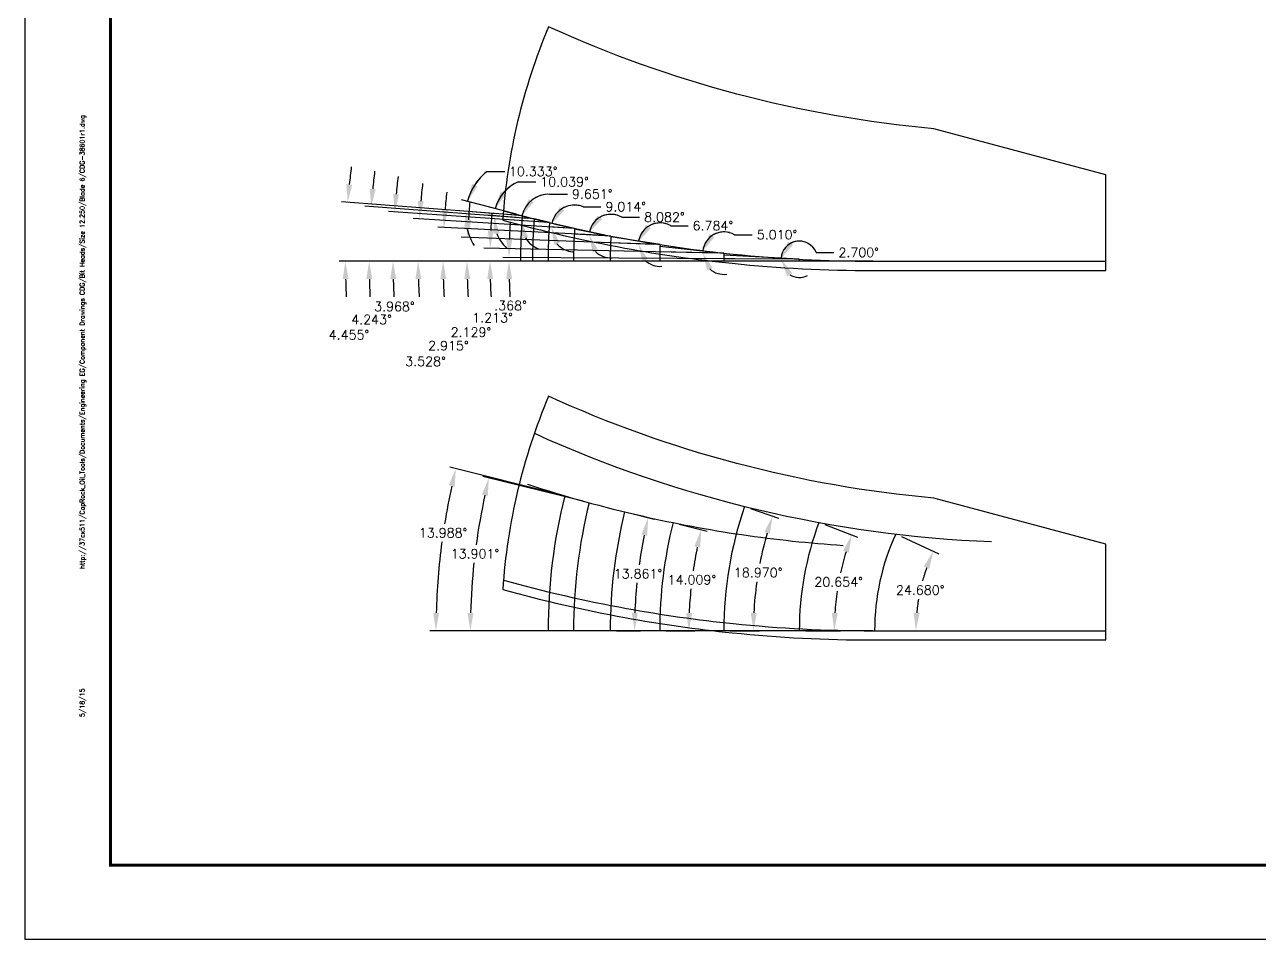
# Model space of a CAD drawing. Header units: inches. Extents: x -34 to 55.4, y 0 to 22.
# Drawn here: x -34 to -21.49, y 0 to 9.26 of the extents above; entities that cross this region are included whole.
import ezdxf
from ezdxf.enums import TextEntityAlignment as Align

# ---------------------------------------------------------------- set-up
doc = ezdxf.new("R2010")
doc.units = ezdxf.units.IN
doc.header["$MEASUREMENT"] = 0
doc.header["$PDMODE"] = 35
doc.layers.get('Defpoints').update_dxf_attribs({"color": 10})
for name, color, linetype in [('Dims', 4, 'Continuous'), ('TEXT', 3, 'Continuous'), ('Title Block', 7, 'Continuous')]:
    doc.layers.add(name, color=color, linetype=linetype)
doc.styles.add('RomanD', font='romand.shx', dxfattribs={"width": 0.9})
doc.styles.add('RomanS', font='romans')
doc.dimstyles.new('Copy of Standard', dxfattribs={"dimtxt": 0.094, "dimasz": 0.18, "dimexe": 0.0625, "dimexo": 0.0625, "dimgap": 0.045, "dimtad": 0, "dimtih": 1, "dimtoh": 1, "dimdec": 4, "dimzin": 4, "dimdsep": 46, "dimtxsty": 'RomanS', "dimcen": 0.09, "dimadec": 3, "dimazin": 1, "dimtfac": 1, "dimtdec": 4, "dimtofl": 0, "dimtmove": 0, "dimatfit": 1, "dimfxl": 1, "dimtolj": 1, "dimtzin": 0, "dimarcsym": 0})

# ---------------------------------------------------------------- blocks, each defined once
blk = doc.blocks.new('*D71')
at = {"layer": 'Defpoints', "color": 0, "transparency": 16777216}
for p in [(-26.918, 6.926), (-26.918, 6.89), (-26.338, 6.889), (-26.154, 6.885), (-26.154, 6.885)]:
    blk.add_point(p, dxfattribs=at)
at = {"layer": 'Dims', "color": 0, "lineweight": -2, "transparency": 16777216}
blk.add_line((-25.983, 6.954), (-25.803, 6.954), dxfattribs=at)
for start, end in [(21.969, 176.9322), (60.0656, 118.4989), (238.0658, 296.4991)]:
    blk.add_arc((-26.154, 6.885), 0.184, start, end, dxfattribs=at)
at = {"layer": 'Dims', "color": 0, "transparency": 16777216}
for points in [[(-26.217, 7.031), (-26.267, 7.063), (-26.338, 6.895)], [(-26.278, 6.714), (-26.225, 6.743), (-26.338, 6.886)]]:
    blk.add_solid(points, dxfattribs=at)
at = {"layer": 'Dims', "color": 0, "transparency": 16777216, "insert": (-25.552, 6.954), "char_height": 0.094, "attachment_point": 5, "style": 'RomanS'}
blk.add_mtext('\\A1;2.700°', dxfattribs=at)
blk = doc.blocks.new('*D72')
at = {"layer": 'Defpoints', "color": 0, "transparency": 16777216}
for p in [(-27.565, 7.018), (-27.566, 6.961), (-27.132, 6.958), (-26.917, 6.947), (-26.917, 6.947)]:
    blk.add_point(p, dxfattribs=at)
at = {"layer": 'Dims', "color": 0, "lineweight": -2, "transparency": 16777216}
blk.add_line((-26.81, 7.134), (-26.63, 7.134), dxfattribs=at)
for start, end in [(60.1576, 173.7766), (74.8352, 124.3059), (228.2576, 277.7283)]:
    blk.add_arc((-26.917, 6.947), 0.215, start, end, dxfattribs=at)
at = {"layer": 'Dims', "color": 0, "transparency": 16777216}
for points in [[(-27.013, 7.109), (-27.064, 7.14), (-27.131, 6.97)], [(-27.088, 6.775), (-27.033, 6.799), (-27.132, 6.952)]]:
    blk.add_solid(points, dxfattribs=at)
at = {"layer": 'Dims', "color": 0, "transparency": 16777216, "insert": (-26.379, 7.134), "char_height": 0.094, "attachment_point": 5, "style": 'RomanS'}
blk.add_mtext('\\A1;5.010°', dxfattribs=at)
blk = doc.blocks.new('*D73')
at = {"layer": 'Defpoints', "color": 0, "transparency": 16777216}
for p in [(-28.066, 7.052), (-28.063, 7.111), (-27.783, 7.05), (-27.564, 7.033), (-27.564, 7.033)]:
    blk.add_point(p, dxfattribs=at)
at = {"layer": 'Dims', "color": 0, "lineweight": -2, "transparency": 16777216}
blk.add_line((-27.458, 7.225), (-27.278, 7.225), dxfattribs=at)
for start, end in [(61.0792, 171.087), (74.3693, 122.7281), (226.2299, 274.5887)]:
    blk.add_arc((-27.564, 7.033), 0.22, start, end, dxfattribs=at)
at = {"layer": 'Dims', "color": 0, "transparency": 16777216}
for points in [[(-27.658, 7.201), (-27.708, 7.234), (-27.781, 7.067)], [(-27.744, 6.863), (-27.689, 6.886), (-27.784, 7.041)]]:
    blk.add_solid(points, dxfattribs=at)
at = {"layer": 'Dims', "color": 0, "transparency": 16777216, "insert": (-27.029, 7.225), "char_height": 0.094, "attachment_point": 5, "style": 'RomanS'}
blk.add_mtext('\\A1;6.784°', dxfattribs=at)
blk = doc.blocks.new('*D74')
at = {"layer": 'Defpoints', "color": 0, "transparency": 16777216}
for p in [(-28.433, 7.139), (-28.43, 7.192), (-28.282, 7.142), (-28.063, 7.12), (-28.063, 7.12)]:
    blk.add_point(p, dxfattribs=at)
at = {"layer": 'Dims', "color": 0, "lineweight": -2, "transparency": 16777216}
blk.add_line((-27.951, 7.311), (-27.771, 7.311), dxfattribs=at)
for start, end in [(59.555, 169.0029), (72.6383, 120.8206), (225.2675, 273.4498)]:
    blk.add_arc((-28.063, 7.12), 0.22, start, end, dxfattribs=at)
at = {"layer": 'Dims', "color": 0, "transparency": 16777216}
for points in [[(-28.151, 7.293), (-28.2, 7.327), (-28.279, 7.162)], [(-28.246, 6.953), (-28.19, 6.975), (-28.283, 7.132)]]:
    blk.add_solid(points, dxfattribs=at)
at = {"layer": 'Dims', "color": 0, "transparency": 16777216, "insert": (-27.52, 7.311), "char_height": 0.094, "attachment_point": 5, "style": 'RomanS'}
blk.add_mtext('\\A1;8.082°', dxfattribs=at)
blk = doc.blocks.new('*D75')
at = {"layer": 'Defpoints', "color": 0, "transparency": 16777216}
for p in [(-28.685, 7.254), (-28.687, 7.213), (-28.665, 7.224), (-28.43, 7.197), (-28.43, 7.197)]:
    blk.add_point(p, dxfattribs=at)
at = {"layer": 'Dims', "color": 0, "lineweight": -2, "transparency": 16777216}
blk.add_line((-28.343, 7.417), (-28.163, 7.417), dxfattribs=at)
for start, end in [(68.463, 167.4577), (78.0764, 122.767), (221.1624, 265.853)]:
    blk.add_arc((-28.43, 7.197), 0.237, start, end, dxfattribs=at)
at = {"layer": 'Dims', "color": 0, "transparency": 16777216}
for points in [[(-28.533, 7.379), (-28.582, 7.413), (-28.661, 7.248)], [(-28.636, 7.031), (-28.58, 7.051), (-28.666, 7.212)]]:
    blk.add_solid(points, dxfattribs=at)
at = {"layer": 'Dims', "color": 0, "transparency": 16777216, "insert": (-27.912, 7.417), "char_height": 0.094, "attachment_point": 5, "style": 'RomanS'}
blk.add_mtext('\\A1;9.014°', dxfattribs=at)
blk = doc.blocks.new('*D76')
at = {"layer": 'Defpoints', "color": 0, "transparency": 16777216}
for p in [(-28.971, 7.292), (-28.842, 7.267), (-28.84, 7.294), (-28.684, 7.256), (-28.684, 7.256)]:
    blk.add_point(p, dxfattribs=at)
at = {"layer": 'Dims', "color": 0, "lineweight": -2, "transparency": 16777216}
for p, q in [((-28.681, 7.545), (-28.501, 7.545)), ((-28.905, 7.271), (-29.035, 7.28)), ((-28.901, 7.309), (-29.026, 7.339))]:
    blk.add_line(p, q, dxfattribs=at)
for start, end in [(89.4172, 166.3804), (93.8707, 130.1255), (212.2866, 248.5415)]:
    blk.add_arc((-28.684, 7.256), 0.289, start, end, dxfattribs=at)
at = {"layer": 'Dims', "color": 0, "transparency": 16777216}
for points in [[(-28.845, 7.462), (-28.896, 7.493), (-28.966, 7.324)], [(-28.958, 7.094), (-28.9, 7.109), (-28.973, 7.276)]]:
    blk.add_solid(points, dxfattribs=at)
at = {"layer": 'Dims', "color": 0, "transparency": 16777216, "insert": (-28.251, 7.545), "char_height": 0.094, "attachment_point": 5, "style": 'RomanS'}
blk.add_mtext('\\A1;9.651°', dxfattribs=at)
blk = doc.blocks.new('*D77')
at = {"layer": 'Defpoints', "color": 0, "transparency": 16777216}
for p in [(-29.244, 7.349), (-28.961, 7.304), (-28.959, 7.325), (-28.84, 7.295), (-28.84, 7.295)]:
    blk.add_point(p, dxfattribs=at)
at = {"layer": 'Dims', "color": 0, "lineweight": -2, "transparency": 16777216}
for p, q in [((-29.001, 7.669), (-28.821, 7.669)), ((-29.02, 7.341), (-29.296, 7.411)), ((-29.023, 7.308), (-29.309, 7.33))]:
    blk.add_line(p, q, dxfattribs=at)
for start, end in [(113.2546, 165.7184), (114.6467, 140.1825), (201.293, 226.8288)]:
    blk.add_arc((-28.84, 7.295), 0.407, start, end, dxfattribs=at)
at = {"layer": 'Dims', "color": 0, "transparency": 16777216}
for points in [[(-29.126, 7.542), (-29.18, 7.569), (-29.235, 7.395)], [(-29.249, 7.143), (-29.19, 7.151), (-29.246, 7.325)]]:
    blk.add_solid(points, dxfattribs=at)
at = {"layer": 'Dims', "color": 0, "transparency": 16777216, "insert": (-28.532, 7.669), "char_height": 0.094, "attachment_point": 5, "style": 'RomanS'}
blk.add_mtext('\\A1;10.039°', dxfattribs=at)
blk = doc.blocks.new('*D78')
at = {"layer": 'Defpoints', "color": 0, "transparency": 16777216}
for p in [(-29.528, 7.405), (-29.154, 7.341), (-29.151, 7.376), (-28.959, 7.326), (-28.959, 7.326)]:
    blk.add_point(p, dxfattribs=at)
at = {"layer": 'Dims', "color": 0, "lineweight": -2, "transparency": 16777216}
for p, q in [((-29.318, 7.774), (-29.138, 7.774)), ((-29.211, 7.392), (-29.574, 7.488)), ((-29.216, 7.346), (-29.594, 7.375))]:
    blk.add_line(p, q, dxfattribs=at)
for start, end in [(128.6382, 165.2117), (129.1068, 147.1592), (193.5972, 211.6497)]:
    blk.add_arc((-28.959, 7.326), 0.574, start, end, dxfattribs=at)
at = {"layer": 'Dims', "color": 0, "transparency": 16777216}
for points in [[(-29.414, 7.625), (-29.469, 7.649), (-29.514, 7.472)], [(-29.547, 7.188), (-29.487, 7.193), (-29.531, 7.37)]]:
    blk.add_solid(points, dxfattribs=at)
at = {"layer": 'Dims', "color": 0, "transparency": 16777216, "insert": (-28.849, 7.774), "char_height": 0.094, "attachment_point": 5, "style": 'RomanS'}
blk.add_mtext('\\A1;10.333°', dxfattribs=at)
blk = doc.blocks.new('*D79')
at = {"layer": 'Defpoints', "color": 0, "transparency": 16777216}
for p in [(-30.741, 7.264), (-28.959, 7.326), (-28.977, 6.865), (-23.047, 6.865)]:
    blk.add_point(p, dxfattribs=at)
at = {"layer": 'Dims', "color": 0, "lineweight": -2, "transparency": 16777216}
for p, q in [((-29.022, 7.331), (-30.791, 7.468)), ((-29.04, 6.865), (-30.814, 6.865))]:
    blk.add_line(p, q, dxfattribs=at)
for start, end in [(172.8674, 174.2061), (181.3387, 182.6774)]:
    blk.add_arc((-23.047, 6.865), 7.704, start, end, dxfattribs=at)
at = {"layer": 'Dims', "color": 0, "transparency": 16777216}
for points in [[(-30.682, 7.64), (-30.742, 7.646), (-30.728, 7.464)], [(-30.779, 6.685), (-30.719, 6.685), (-30.752, 6.865)]]:
    blk.add_solid(points, dxfattribs=at)
at = {"layer": 'Dims', "color": 0, "transparency": 16777216, "insert": (-30.715, 6.12), "char_height": 0.094, "attachment_point": 5, "style": 'RomanS'}
blk.add_mtext('\\A1;4.455°', dxfattribs=at)
blk = doc.blocks.new('*D80')
at = {"layer": 'Defpoints', "color": 0, "transparency": 16777216}
for p in [(-28.84, 7.295), (-30.502, 7.233), (-28.856, 6.865), (-23.047, 6.865)]:
    blk.add_point(p, dxfattribs=at)
at = {"layer": 'Dims', "color": 0, "lineweight": -2, "transparency": 16777216}
for p, q in [((-28.903, 7.299), (-30.553, 7.422)), ((-28.919, 6.865), (-30.573, 6.865))]:
    blk.add_line(p, q, dxfattribs=at)
for start, end in [(172.9934, 174.3752), (181.3819, 182.7637)]:
    blk.add_arc((-23.047, 6.865), 7.464, start, end, dxfattribs=at)
at = {"layer": 'Dims', "color": 0, "transparency": 16777216}
for points in [[(-30.445, 7.594), (-30.505, 7.599), (-30.49, 7.417)], [(-30.539, 6.685), (-30.479, 6.685), (-30.511, 6.865)]]:
    blk.add_solid(points, dxfattribs=at)
at = {"layer": 'Dims', "color": 0, "transparency": 16777216, "insert": (-30.487, 6.275), "char_height": 0.094, "attachment_point": 5, "style": 'RomanS'}
blk.add_mtext('\\A1;4.243°', dxfattribs=at)
blk = doc.blocks.new('*D81')
at = {"layer": 'Defpoints', "color": 0, "transparency": 16777216}
for p in [(-28.684, 7.256), (-30.262, 7.198), (-28.698, 6.865), (-23.047, 6.865)]:
    blk.add_point(p, dxfattribs=at)
at = {"layer": 'Dims', "color": 0, "lineweight": -2, "transparency": 16777216}
for p, q in [((-28.747, 7.26), (-30.314, 7.369)), ((-28.76, 6.865), (-30.332, 6.865))]:
    blk.add_line(p, q, dxfattribs=at)
for start, end in [(173.1757, 174.6038), (181.428, 182.8561)]:
    blk.add_arc((-23.047, 6.865), 7.222, start, end, dxfattribs=at)
at = {"layer": 'Dims', "color": 0, "transparency": 16777216}
for points in [[(-30.208, 7.542), (-30.267, 7.547), (-30.252, 7.365)], [(-30.297, 6.685), (-30.237, 6.685), (-30.269, 6.865)]]:
    blk.add_solid(points, dxfattribs=at)
at = {"layer": 'Dims', "color": 0, "transparency": 16777216, "insert": (-30.255, 6.407), "char_height": 0.094, "attachment_point": 5, "style": 'RomanS'}
blk.add_mtext('\\A1;3.968°', dxfattribs=at)
blk = doc.blocks.new('*D82')
at = {"layer": 'Defpoints', "color": 0, "transparency": 16777216}
for p in [(-30.009, 7.151), (-28.43, 7.197), (-28.44, 6.865), (-23.047, 6.865)]:
    blk.add_point(p, dxfattribs=at)
at = {"layer": 'Dims', "color": 0, "lineweight": -2, "transparency": 16777216}
for p, q in [((-28.492, 7.201), (-30.064, 7.298)), ((-28.502, 6.865), (-30.077, 6.865))]:
    blk.add_line(p, q, dxfattribs=at)
for start, end in [(173.5112, 174.9915), (181.4803, 182.9606)]:
    blk.add_arc((-23.047, 6.865), 6.967, start, end, dxfattribs=at)
at = {"layer": 'Dims', "color": 0, "transparency": 16777216}
for points in [[(-29.958, 7.471), (-30.018, 7.476), (-30.001, 7.294)], [(-30.042, 6.685), (-29.982, 6.685), (-30.015, 6.865)]]:
    blk.add_solid(points, dxfattribs=at)
at = {"layer": 'Dims', "color": 0, "transparency": 16777216, "insert": (-29.94, 5.851), "char_height": 0.094, "attachment_point": 5, "style": 'RomanS'}
blk.add_mtext('\\A1;3.528°', dxfattribs=at)
blk = doc.blocks.new('*D83')
at = {"layer": 'Defpoints', "color": 0, "transparency": 16777216}
for p in [(-29.759, 7.093), (-28.063, 7.12), (-28.069, 6.865), (-23.047, 6.865)]:
    blk.add_point(p, dxfattribs=at)
at = {"layer": 'Dims', "color": 0, "lineweight": -2, "transparency": 16777216}
for p, q in [((-28.125, 7.124), (-29.816, 7.21)), ((-28.132, 6.865), (-29.825, 6.865))]:
    blk.add_line(p, q, dxfattribs=at)
for start, end in [(174.0134, 175.5493), (181.5359, 183.0718)]:
    blk.add_arc((-23.047, 6.865), 6.715, start, end, dxfattribs=at)
at = {"layer": 'Dims', "color": 0, "transparency": 16777216}
for points in [[(-29.712, 7.384), (-29.772, 7.388), (-29.754, 7.207)], [(-29.79, 6.685), (-29.73, 6.685), (-29.762, 6.865)]]:
    blk.add_solid(points, dxfattribs=at)
at = {"layer": 'Dims', "color": 0, "transparency": 16777216, "insert": (-29.708, 6.01), "char_height": 0.094, "attachment_point": 5, "style": 'RomanS'}
blk.add_mtext('\\A1;2.915°', dxfattribs=at)
blk = doc.blocks.new('*D84')
at = {"layer": 'Defpoints', "color": 0, "transparency": 16777216}
for p in [(-29.518, 7.025), (-27.564, 7.033), (-27.567, 6.865), (-23.047, 6.865)]:
    blk.add_point(p, dxfattribs=at)
at = {"layer": 'Dims', "color": 0, "lineweight": -2, "transparency": 16777216}
for p, q in [((-27.627, 7.035), (-29.578, 7.108)), ((-27.63, 6.865), (-29.582, 6.865))]:
    blk.add_line(p, q, dxfattribs=at)
for start, end in [(174.6841, 176.2775), (181.5935, 183.1869)]:
    blk.add_arc((-23.047, 6.865), 6.472, start, end, dxfattribs=at)
at = {"layer": 'Dims', "color": 0, "transparency": 16777216}
for points in [[(-29.476, 7.284), (-29.536, 7.287), (-29.515, 7.106)], [(-29.547, 6.685), (-29.487, 6.686), (-29.52, 6.865)]]:
    blk.add_solid(points, dxfattribs=at)
at = {"layer": 'Dims', "color": 0, "transparency": 16777216, "insert": (-29.48, 6.147), "char_height": 0.094, "attachment_point": 5, "style": 'RomanS'}
blk.add_mtext('\\A1;2.129°', dxfattribs=at)
blk = doc.blocks.new('*D85')
at = {"layer": 'Defpoints', "color": 0, "transparency": 16777216}
for p in [(-29.287, 6.953), (-26.917, 6.947), (-26.918, 6.865), (-23.047, 6.865)]:
    blk.add_point(p, dxfattribs=at)
at = {"layer": 'Dims', "color": 0, "lineweight": -2, "transparency": 16777216}
for p, q in [((-26.98, 6.948), (-29.348, 6.999)), ((-26.981, 6.865), (-29.35, 6.865))]:
    blk.add_line(p, q, dxfattribs=at)
for start, end in [(175.4812, 177.134), (181.6528, 183.3057)]:
    blk.add_arc((-23.047, 6.865), 6.24, start, end, dxfattribs=at)
at = {"layer": 'Dims', "color": 0, "transparency": 16777216}
for points in [[(-29.249, 7.176), (-29.309, 7.178), (-29.286, 6.997)], [(-29.315, 6.685), (-29.255, 6.686), (-29.287, 6.865)]]:
    blk.add_solid(points, dxfattribs=at)
at = {"layer": 'Dims', "color": 0, "transparency": 16777216, "insert": (-29.261, 6.293), "char_height": 0.094, "attachment_point": 5, "style": 'RomanS'}
blk.add_mtext('\\A1;1.213°', dxfattribs=at)
blk = doc.blocks.new('*D86')
at = {"layer": 'Defpoints', "color": 0, "transparency": 16777216}
for p in [(-29.095, 6.891), (-26.154, 6.885), (-26.154, 6.865), (-23.047, 6.865)]:
    blk.add_point(p, dxfattribs=at)
at = {"layer": 'Dims', "color": 0, "lineweight": -2, "transparency": 16777216}
for p, q in [((-26.217, 6.885), (-29.158, 6.904)), ((-26.217, 6.865), (-29.158, 6.865))]:
    blk.add_line(p, q, dxfattribs=at)
for start, end in [(176.2219, 177.9272), (181.7053, 183.4106)]:
    blk.add_arc((-23.047, 6.865), 6.048, start, end, dxfattribs=at)
at = {"layer": 'Dims', "color": 0, "transparency": 16777216}
for points in [[(-29.061, 7.083), (-29.121, 7.084), (-29.095, 6.904)], [(-29.123, 6.685), (-29.063, 6.686), (-29.095, 6.865)]]:
    blk.add_solid(points, dxfattribs=at)
at = {"layer": 'Dims', "color": 0, "transparency": 16777216, "insert": (-29.079, 6.416), "char_height": 0.094, "attachment_point": 5, "style": 'RomanS'}
blk.add_mtext('\\A1;.368°', dxfattribs=at)
blk = doc.blocks.new('*D87')
at = {"layer": 'Defpoints', "color": 0, "transparency": 16777216}
for p in [(-25.954, 4.22), (-25.721, 3.78), (-26.154, 3.124), (-23.047, 3.124)]:
    blk.add_point(p, dxfattribs=at)
at = {"layer": 'Dims', "color": 0, "lineweight": -2, "transparency": 16777216}
for p, q in [((-25.896, 4.198), (-25.564, 4.073)), ((-26.092, 3.124), (-25.737, 3.124))]:
    blk.add_line(p, q, dxfattribs=at)
for start, end in [(163.0937, 167.72), (171.614, 176.2524)]:
    blk.add_arc((-23.047, 3.124), 2.752, start, end, dxfattribs=at)
at = {"layer": 'Dims', "color": 0, "transparency": 16777216}
for points in [[(-25.709, 3.935), (-25.652, 3.915), (-25.623, 4.095)], [(-25.764, 3.303), (-25.824, 3.305), (-25.8, 3.124)]]:
    blk.add_solid(points, dxfattribs=at)
at = {"layer": 'Dims', "color": 0, "transparency": 16777216, "insert": (-25.755, 3.618), "char_height": 0.094, "attachment_point": 5, "style": 'RomanS'}
blk.add_mtext('\\A1;20.654°', dxfattribs=at)
blk = doc.blocks.new('*D88')
at = {"layer": 'Defpoints', "color": 0, "transparency": 16777216}
for p in [(-26.708, 4.383), (-26.533, 3.906), (-26.918, 3.124), (-23.047, 3.124)]:
    blk.add_point(p, dxfattribs=at)
at = {"layer": 'Dims', "color": 0, "lineweight": -2, "transparency": 16777216}
for p, q in [((-26.649, 4.362), (-26.366, 4.265)), ((-26.856, 3.124), (-26.557, 3.124))]:
    blk.add_line(p, q, dxfattribs=at)
for start, end in [(163.9178, 169.0155), (172.0082, 177.1124)]:
    blk.add_arc((-23.047, 3.124), 3.572, start, end, dxfattribs=at)
at = {"layer": 'Dims', "color": 0, "transparency": 16777216}
for points in [[(-26.508, 4.123), (-26.451, 4.105), (-26.425, 4.286)], [(-26.585, 3.304), (-26.645, 3.305), (-26.619, 3.124)]]:
    blk.add_solid(points, dxfattribs=at)
at = {"layer": 'Dims', "color": 0, "transparency": 16777216, "insert": (-26.57, 3.713), "char_height": 0.094, "attachment_point": 5, "style": 'RomanS'}
blk.add_mtext('\\A1;18.970°', dxfattribs=at)
blk = doc.blocks.new('*D89')
at = {"layer": 'Defpoints', "color": 0, "transparency": 16777216}
for p in [(-27.433, 4.219), (-27.217, 3.81), (-27.567, 3.124), (-23.047, 3.124)]:
    blk.add_point(p, dxfattribs=at)
at = {"layer": 'Dims', "color": 0, "lineweight": -2, "transparency": 16777216}
for p, q in [((-27.372, 4.204), (-27.087, 4.132)), ((-27.505, 3.124), (-27.211, 3.124))]:
    blk.add_line(p, q, dxfattribs=at)
for start, end in [(168.4317, 171.7369), (174.2507, 177.5593)]:
    blk.add_arc((-23.047, 3.124), 4.226, start, end, dxfattribs=at)
at = {"layer": 'Dims', "color": 0, "transparency": 16777216}
for points in [[(-27.217, 3.978), (-27.158, 3.965), (-27.147, 4.147)], [(-27.239, 3.304), (-27.299, 3.305), (-27.273, 3.124)]]:
    blk.add_solid(points, dxfattribs=at)
at = {"layer": 'Dims', "color": 0, "transparency": 16777216, "insert": (-27.242, 3.64), "char_height": 0.094, "attachment_point": 5, "style": 'RomanS'}
blk.add_mtext('\\A1;14.009°', dxfattribs=at)
blk = doc.blocks.new('*D90')
at = {"layer": 'Defpoints', "color": 0, "transparency": 16777216}
for p in [(-27.923, 4.327), (-27.761, 3.891), (-28.069, 3.124), (-23.047, 3.124)]:
    blk.add_point(p, dxfattribs=at)
at = {"layer": 'Dims', "color": 0, "lineweight": -2, "transparency": 16777216}
for p, q in [((-27.862, 4.313), (-27.624, 4.254)), ((-28.007, 3.124), (-27.761, 3.124))]:
    blk.add_line(p, q, dxfattribs=at)
for start, end in [(168.2983, 171.9562), (174.18, 177.8405)]:
    blk.add_arc((-23.047, 3.124), 4.776, start, end, dxfattribs=at)
at = {"layer": 'Dims', "color": 0, "transparency": 16777216}
for points in [[(-27.753, 4.1), (-27.695, 4.086), (-27.684, 4.269)], [(-27.79, 3.304), (-27.85, 3.305), (-27.823, 3.124)]]:
    blk.add_solid(points, dxfattribs=at)
at = {"layer": 'Dims', "color": 0, "transparency": 16777216, "insert": (-27.788, 3.701), "char_height": 0.094, "attachment_point": 5, "style": 'RomanS'}
blk.add_mtext('\\A1;13.861°', dxfattribs=at)
blk = doc.blocks.new('*D91')
at = {"layer": 'Defpoints', "color": 0, "transparency": 16777216}
for p in [(-28.282, 4.42), (-29.402, 4.161), (-28.44, 3.124), (-23.047, 3.124)]:
    blk.add_point(p, dxfattribs=at)
at = {"layer": 'Dims', "color": 0, "lineweight": -2, "transparency": 16777216}
for p, q in [((-28.343, 4.435), (-29.358, 4.686)), ((-28.502, 3.124), (-29.549, 3.124))]:
    blk.add_line(p, q, dxfattribs=at)
for start, end in [(167.7008, 172.2241), (173.8735, 178.3983)]:
    blk.add_arc((-23.047, 3.124), 6.439, start, end, dxfattribs=at)
at = {"layer": 'Dims', "color": 0, "transparency": 16777216}
for points in [[(-29.368, 4.503), (-29.309, 4.489), (-29.298, 4.671)], [(-29.454, 3.304), (-29.514, 3.305), (-29.486, 3.124)]]:
    blk.add_solid(points, dxfattribs=at)
at = {"layer": 'Dims', "color": 0, "transparency": 16777216, "insert": (-29.439, 3.904), "char_height": 0.094, "attachment_point": 5, "style": 'RomanS'}
blk.add_mtext('\\A1;13.901°', dxfattribs=at)
blk = doc.blocks.new('*D92')
at = {"layer": 'Defpoints', "color": 0, "transparency": 16777216}
for p in [(-28.53, 4.49), (-29.812, 3.676), (-28.698, 3.124), (-23.047, 3.124)]:
    blk.add_point(p, dxfattribs=at)
at = {"layer": 'Dims', "color": 0, "lineweight": -2, "transparency": 16777216}
for p, q in [((-28.591, 4.505), (-29.694, 4.78)), ((-28.76, 3.124), (-29.897, 3.124))]:
    blk.add_line(p, q, dxfattribs=at)
for start, end in [(167.5312, 170.8202), (172.3903, 178.4805)]:
    blk.add_arc((-23.047, 3.124), 6.787, start, end, dxfattribs=at)
at = {"layer": 'Dims', "color": 0, "transparency": 16777216}
for points in [[(-29.704, 4.597), (-29.645, 4.583), (-29.633, 4.765)], [(-29.802, 3.304), (-29.862, 3.305), (-29.835, 3.124)]]:
    blk.add_solid(points, dxfattribs=at)
at = {"layer": 'Dims', "color": 0, "transparency": 16777216, "insert": (-29.762, 4.115), "char_height": 0.094, "attachment_point": 5, "style": 'RomanS'}
blk.add_mtext('\\A1;13.988°', dxfattribs=at)
blk = doc.blocks.new('*D317')
at = {"layer": 'Defpoints', "color": 0, "transparency": 16777216}
for p in [(-25.177, 4.103), (-24.895, 3.67), (-25.391, 3.124), (-23.047, 3.124)]:
    blk.add_point(p, dxfattribs=at)
at = {"layer": 'Dims', "color": 0, "lineweight": -2, "transparency": 16777216}
for p, q in [((-25.12, 4.077), (-24.741, 3.903)), ((-25.329, 3.124), (-24.911, 3.124))]:
    blk.add_line(p, q, dxfattribs=at)
for start, end in [(160.6761, 164.8423), (170.4476, 174.6437)]:
    blk.add_arc((-23.047, 3.124), 1.926, start, end, dxfattribs=at)
at = {"layer": 'Dims', "color": 0, "transparency": 16777216}
for points in [[(-24.893, 3.773), (-24.837, 3.751), (-24.797, 3.929)], [(-24.935, 3.303), (-24.995, 3.306), (-24.973, 3.124)]]:
    blk.add_solid(points, dxfattribs=at)
at = {"layer": 'Dims', "color": 0, "transparency": 16777216, "insert": (-24.929, 3.536), "char_height": 0.094, "attachment_point": 5, "style": 'RomanS'}
blk.add_mtext('\\A1;24.680°', dxfattribs=at)
blk = doc.blocks.new('COT_Dblock')
at = {"layer": 'Defpoints'}
blk.add_point((0.188, 0.188), dxfattribs=at)
at = {"layer": 'Title Block', "color": 8}
blk.add_lwpolyline([(0, 0), (34, 0), (34, 22), (0, 22)], close=True, dxfattribs=at)
at = {"layer": 'Title Block', "const_width": 0.03}
blk.add_lwpolyline([(33.13, 21.25), (0.87, 21.25), (0.87, 0.75), (33.13, 0.75)], close=True, dxfattribs=at)
at = {"layer": 'Title Block', "color": 1, "style": 'RomanS', "flags": 8}
for tag, p in [('FNAME', (0.62, 3.75)), ('REVDATE', (0.62, 2.25)), ('USER', (0.62, 0.75))]:
    blk.add_attdef(tag, text='', height=0.047, rotation=90, dxfattribs=at).set_placement(p, align=Align.BOTTOM_LEFT)
at = {"layer": 'Title Block', "color": 3, "style": 'RomanS', "flags": 8}
blk.add_attdef('DRAWN', text='', height=0.11, dxfattribs=at).set_placement((28.7, 1.984), align=Align.MIDDLE_CENTER)
for tag, p in [('DDATE', (28.356, 1.672)), ('CHECK', (28.356, 1.406)), ('MATRL', (28.356, 1.149)), ('PDATE', (28.356, 0.883)), ('SCALE', (29.896, 0.855)), ('SHEET', (32.005, 0.855))]:
    blk.add_attdef(tag, text='', height=0.094, dxfattribs=at).set_placement(p, align=Align.MIDDLE_LEFT)
at = {"layer": 'Title Block', "color": 3, "style": 'RomanD', "width": 0.9, "flags": 8}
for tag, height, p in [('TITL1', 0.125, (31.337, 1.684)), ('TITL2', 0.094, (31.337, 1.514)), ('TITL3', 0.094, (31.337, 1.374))]:
    blk.add_attdef(tag, text='', height=height, dxfattribs=at).set_placement(p, align=Align.MIDDLE_CENTER)
at = {"layer": 'Title Block', "color": 3, "style": 'RomanS', "flags": 8}
for tag, p in [('FSCM#', (30.337, 1.121)), ('DWG#', (31.81, 1.121)), ('REV#', (32.97, 1.121))]:
    blk.add_attdef(tag, text='', height=0.094, dxfattribs=at).set_placement(p, align=Align.TOP_CENTER)

msp = doc.modelspace()

# ---------------------------------------------------------------- linework, layer by layer
for p, q in [((-25.40979, 6.86508), (-29.17229, 6.86508)), ((-25.40979, 3.12442), (-29.40485, 3.12442))]:
    msp.add_line(p, q)
at = {"color": 7, "linetype": 'Continuous'}
for points in [[(-29.15806, 7.28242, 0.02267272), (-27.92122, 6.99843, 0.01963887), (-26.83279, 6.84383, 0.02546021), (-25.40979, 6.77133), (-23.04729, 6.77133), (-23.04729, 7.74008), (-24.79052, 8.20717, -0.08470989), (-28.69352, 9.23904, -0.08470989)], [(-29.15806, 3.54177, 0.02267272), (-27.92122, 3.25777, 0.01963887), (-26.83279, 3.10318, 0.02546021), (-25.40979, 3.03067), (-23.04729, 3.03067), (-23.04729, 3.99942), (-24.79052, 4.46652, -0.08470989), (-28.69352, 5.49838, -0.08470989)]]:
    msp.add_lwpolyline(points, format="xyb", dxfattribs=at)
at = {"color": 1, "linetype": 'Continuous'}
for points in [[(-29.1508, 7.37772, 0.0230059), (-27.90441, 7.09066, 0.01963887), (-26.82327, 6.9371, 0.02546021), (-25.40979, 6.86508), (-23.04729, 6.86508)], [(-28.90707, 4.60723, 0.0230059), (-27.7464, 4.28601, 0.01963887), (-26.7357, 4.09716, 0.01971906), (-25.70912, 3.98791, 0.01971906)], [(-29.1508, 3.63707, 0.0230059), (-27.90441, 3.35, 0.01963887), (-26.82327, 3.19644, 0.02546021), (-25.40979, 3.12442), (-23.04729, 3.12442)]]:
    msp.add_lwpolyline(points, format="xyb", dxfattribs=at)
for centre in [(-23.04729, 6.86508), (-23.04729, 3.12442)]:
    msp.add_arc(centre, 6.125, 157.195623, 176.092939)
msp.add_arc((-23.71857, 16.41854), 12.4015, 245.62289, 267.737684, dxfattribs=at)
at = {"layer": 'TEXT'}
for p, q in [((-28.95935, 7.32572), (-29.15378, 7.34087)), ((-29.15092, 7.37629), (-28.95935, 7.32572)), ((-28.8403, 7.29485), (-28.96102, 7.30381)), ((-28.95939, 7.32517), (-28.8403, 7.29485)), ((-28.68437, 7.25612), (-28.84229, 7.26707)), ((-28.68437, 7.25612), (-28.84037, 7.29391)), ((-28.42969, 7.19694), (-28.68454, 7.25364)), ((-28.42969, 7.19694), (-28.68721, 7.21282)), ((-28.06254, 7.12044), (-28.43293, 7.1393)), ((-28.43, 7.19185), (-28.06254, 7.12044)), ((-27.56436, 7.033), (-28.06557, 7.05163)), ((-27.56436, 7.033), (-28.063, 7.1112)), ((-27.5649, 7.01765), (-26.9173, 6.94703)), ((-26.9173, 6.94703), (-27.56646, 6.96078)), ((-26.15401, 6.88501), (-26.91809, 6.88991)), ((-26.15401, 6.88501), (-26.91769, 6.92593))]:
    msp.add_line(p, q, dxfattribs=at)
for centre, radius, start in [((-23.04729, 6.86508), 5.92998, 175.544781), ((-23.04729, 6.86508), 5.80893, 175.757091), ((-23.04729, 6.86508), 5.65063, 176.031797), ((-23.04729, 6.86508), 5.39262, 176.471787), ((-23.04729, 6.86508), 5.02174, 177.085176), ((-23.04729, 6.86508), 4.52019, 177.871), ((-23.04729, 6.86508), 3.87088, 178.78687), ((-23.04729, 6.86508), 3.10679, 179.632472), ((-23.04729, 3.12442), 5.65063, 166.011672), ((-23.04729, 3.12442), 5.39262, 166.099093), ((-23.04729, 3.12442), 3.87088, 161.030183), ((-23.04729, 3.12442), 5.02174, 166.138801), ((-23.04729, 3.12442), 4.52019, 165.99098), ((-23.04729, 3.12442), 3.10679, 159.346099), ((-23.04729, 3.12442), 2.34386, 155.31986)]:
    msp.add_arc(centre, radius, start, 180, dxfattribs=at)

# ---------------------------------------------------------------- block references
at = {"layer": 'Title Block'}
ref = msp.add_blockref('COT_Dblock', (-34, 0), dxfattribs=at)
ref.add_attrib('REVDATE', '5/18/15', dxfattribs={"color": 1, "height": 0.047, "rotation": 90, "style": 'RomanS', "flags": 8}).set_placement((-33.38, 2.25), align=Align.BOTTOM_LEFT)
ref.add_attrib('FNAME', 'http://37cx511/CapRock_Oil_Tools/Documents/Engineering EG/Component Drawings CDG/Bit Heads/Size 12.250/Blade 6/CDG-38601r1.dwg', dxfattribs={"color": 1, "height": 0.047, "rotation": 90, "style": 'RomanS', "flags": 8}).set_placement((-33.38, 3.75), align=Align.BOTTOM_LEFT)

# ---------------------------------------------------------------- dimensions: what is measured, and where the dimension line sits
at = {"layer": 'Dims'}
for base, center, p1, p2, picture, middle in [((-30.74117, 7.26428), (-23.04729, 6.86508), (-28.95935, 7.32572), (-28.97727, 6.86508), '*D79', (-30.71538, 6.11977)), ((-30.50171, 7.23339), (-23.04729, 6.86508), (-28.8403, 7.29485), (-28.85622, 6.86508), '*D80', (-30.48742, 6.27469)), ((-30.26175, 7.19842), (-23.04729, 6.86508), (-28.68437, 7.25612), (-28.69792, 6.86508), '*D81', (-30.25489, 6.40682)), ((-30.00863, 7.15102), (-23.04729, 6.86508), (-28.42969, 7.19694), (-28.43991, 6.86508), '*D82', (-29.9403, 5.85094)), ((-29.75852, 7.09278), (-23.04729, 6.86508), (-28.06254, 7.12044), (-28.06903, 6.86508), '*D83', (-29.70777, 6.01041)), ((-29.51777, 7.0254), (-23.04729, 6.86508), (-27.56436, 7.033), (-27.56748, 6.86508), '*D84', (-29.47981, 6.14711)), ((-29.28663, 6.95315), (-23.04729, 6.86508), (-26.9173, 6.94703), (-26.91817, 6.86508), '*D85', (-29.26096, 6.29291)), ((-29.09524, 6.89094), (-23.04729, 6.86508), (-26.15401, 6.88501), (-26.15408, 6.86508), '*D86', (-29.07859, 6.41593)), ((-29.8121, 3.67616), (-23.04729, 3.12442), (-28.53035, 4.49031), (-28.69792, 3.12442), '*D92', (-29.76185, 4.11522))]:
    dim = msp.add_angular_dim_3p(base=base, center=center, p1=p1, p2=p2, dimstyle='Copy of Standard', dxfattribs=at)
    dim.commit()
    dim.dimension.update_dxf_attribs({"geometry": picture, "text_midpoint": middle, "dimtype": 165})
for base, line1, line2, picture, middle in [((-29.527569, 7.404559), ((-29.150921, 7.37629), (-28.95935, 7.325716)), ((-28.95935, 7.325716), (-29.153785, 7.340866)), '*D78', (-28.848593, 7.773808)), ((-29.24397, 7.34863), ((-28.95939, 7.32517), (-28.8403, 7.29485)), ((-28.8403, 7.29485), (-28.96102, 7.30381)), '*D77', (-28.53213, 7.669)), ((-28.97137, 7.2923), ((-28.68437, 7.25612), (-28.84037, 7.29391)), ((-28.68437, 7.25612), (-28.84229, 7.26707)), '*D76', (-28.25053, 7.54537)), ((-28.66488, 7.22387), ((-28.42969, 7.19694), (-28.68454, 7.25364)), ((-28.42969, 7.19694), (-28.68721, 7.21282)), '*D75', (-27.91188, 7.41714)), ((-28.281967, 7.141989), ((-28.43, 7.191847), (-28.062537, 7.120439)), ((-28.062537, 7.120439), (-28.432933, 7.139298)), '*D74', (-27.519909, 7.310523)), ((-27.78344, 7.04982), ((-27.56436, 7.033), (-28.063, 7.1112)), ((-27.56436, 7.033), (-28.06557, 7.05163)), '*D73', (-27.02943, 7.22533)), ((-27.13212, 6.95785), ((-27.5649, 7.01765), (-26.9173, 6.94703)), ((-26.9173, 6.94703), (-27.56646, 6.96078)), '*D72', (-26.37936, 7.1336)), ((-26.33835, 6.88908), ((-26.15401, 6.88501), (-26.91769, 6.92593)), ((-26.15401, 6.88501), (-26.91809, 6.88991)), '*D71', (-25.55211, 6.95398))]:
    dim = msp.add_angular_dim_2l(base=base, line1=line1, line2=line2, dimstyle='Copy of Standard', dxfattribs=at)
    dim.commit()
    dim.dimension.update_dxf_attribs({"geometry": picture, "text_midpoint": middle})
for base, p1, p2, picture, middle in [((-29.40232, 4.16137), (-28.28197, 4.41996), (-28.43991, 3.12442), '*D91', (-29.43904, 3.90362)), ((-26.53261, 3.90645), (-26.70794, 4.38273), (-26.91817, 3.12442), '*D88', (-26.57043, 3.71304)), ((-27.76136, 3.89138), (-27.9228, 4.32748), (-28.06903, 3.12442), '*D90', (-27.78845, 3.70073)), ((-27.21709, 3.81019), (-27.43304, 4.21864), (-27.56748, 3.12442), '*D89', (-27.24156, 3.63975)), ((-25.72067, 3.77955), (-25.9544, 4.22025), (-26.15408, 3.12442), '*D87', (-25.75519, 3.61784)), ((-24.89457, 3.66998), (-25.17704, 4.1031), (-25.39115, 3.12442), '*D317', (-24.92894, 3.53606))]:
    dim = msp.add_angular_dim_3p(base=base, center=(-23.04729, 3.12442), p1=p1, p2=p2, dimstyle='Copy of Standard', dxfattribs=at)
    dim.commit()
    dim.dimension.update_dxf_attribs({"geometry": picture, "text_midpoint": middle})

doc.saveas('drawing.dxf')
